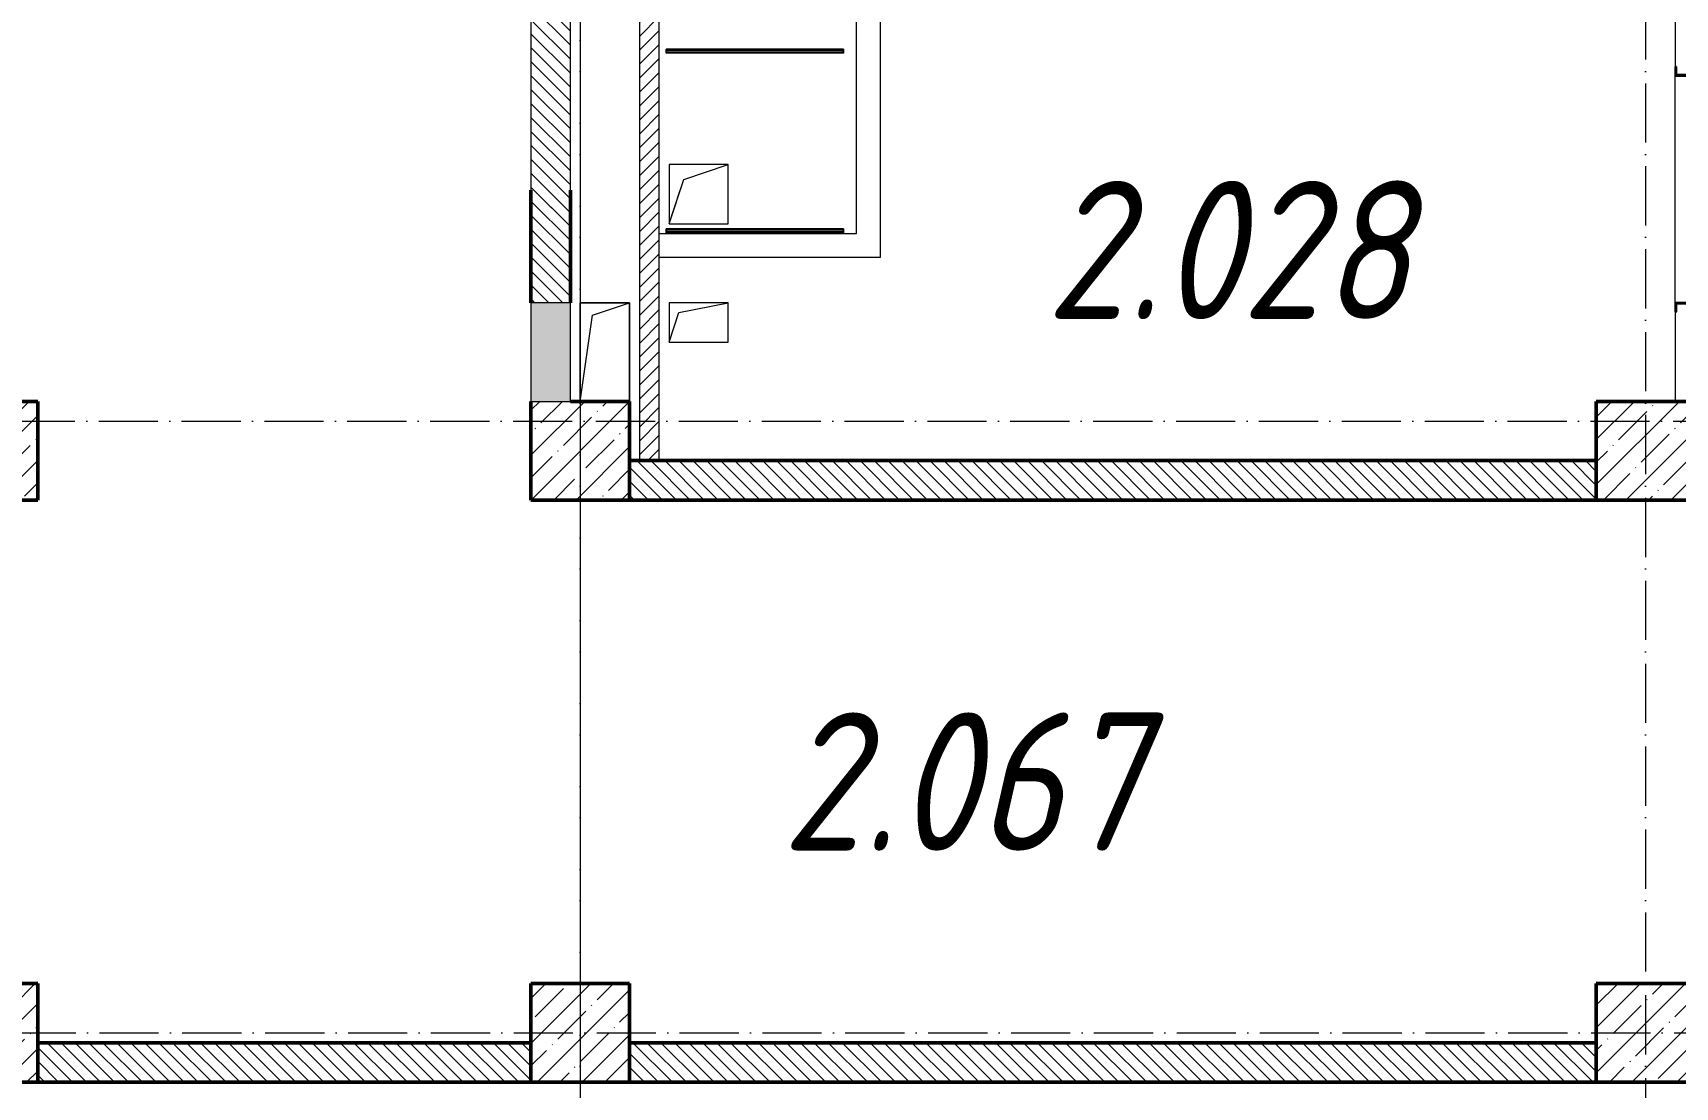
# Model space of a CAD drawing. Header units: millimetres. Extents: x -136833 to 49383, y -8033 to 344618.
# Drawn here: x -56459 to -48134, y 288753 to 294095 of the extents above; entities that cross this region are included whole.
import ezdxf

# ---------------------------------------------------------------- set-up
doc = ezdxf.new("R2010")
doc.units = ezdxf.units.MM
doc.linetypes.add('50_200_ШТРИХ_1Т_ш5_п1_п1_', pattern=[700, 500, -100, 0, -100])
for name, color, linetype, lineweight in [('A-FLOR-____-OTLN', 7, 'Continuous', 9), ('A-GENM-____-MCUT', 7, 'Continuous', 25), ('A-GENM-____-OTLN', 7, 'Continuous', 9), ('A-GENM-____-OTLN-1', 7, 'Continuous', 25), ('A-GLAZ-____-OTLN', 7, 'Continuous', 9), ('A-WALL-____-MCUT', 7, 'Continuous', 13), ('A-WALL-____-MCUT-2', 7, 'Continuous', 50), ('A-WALL-____-OTLN', 7, 'Continuous', 9), ('A-WALL-____-PATT-1', 7, 'Continuous', 9), ('A-WALL-FNSH-MCUT-1', 7, 'Continuous', 9), ('I-WALL-____-OTLN', 7, 'Continuous', 9), ('S-COLS-____-MCUT', 7, 'Continuous', 50), ('S-COLS-____-OTLN', 7, 'Continuous', 9), ('S-GRID-____-OTLN-1', 7, '50_200_ШТРИХ_1Т_ш5_п1_п1_', 9), ('Марки помещений', 7, 'Continuous', 9)]:
    doc.layers.add(name, color=color, linetype=linetype, lineweight=lineweight)
doc.styles.add('ISOCPEUR_I_2', font='isocpeui.ttf', dxfattribs={"width": 0.85, "height": 2.3})
pattern_1 = [(135, (-131434.413, 245796.486), (-35.35534, -35.35534), [])]
pattern_2 = [(45, (-83150, -46181.04), (-114.04925, 114.04925), []), (45, (-83035.95, -46181.04), (-114.04925, 114.04925), [201.613, -40.323, 3.353, -36.97])]
pattern_3 = [(45, (-74750, -43231.04), (-114.04925, 114.04925), []), (45, (-74635.95, -43231.04), (-114.04925, 114.04925), [201.613, -40.323, 3.353, -36.97])]
pattern_4 = [(315, (-46181.04, 74750), (114.04925, 114.04925), []), (315, (-46181.04, 74635.95), (114.04925, 114.04925), [201.613, -40.323, 3.353, -36.97])]
pattern_5 = [(45, (-77750, -46181.04), (-114.04925, 114.04925), []), (45, (-77635.95, -46181.04), (-114.04925, 114.04925), [201.613, -40.323, 3.353, -36.97])]
pattern_6 = [(45, (-77750, -43231.04), (-114.04925, 114.04925), []), (45, (-77635.95, -43231.04), (-114.04925, 114.04925), [201.613, -40.323, 3.353, -36.97])]
pattern_7 = [(45, (-83150, -43231.04), (-114.04925, 114.04925), []), (45, (-83035.95, -43231.04), (-114.04925, 114.04925), [201.613, -40.323, 3.353, -36.97])]
pattern_8 = [(135, (-131434.413, 245796.486), (-35.35534, -35.35534), [])]

# ---------------------------------------------------------------- blocks, each defined once
blk = doc.blocks.new('BSC_Колонна _Прямоугольная - 500х500-V54-АР1_План отверстий 2 этажа в осях 1-64_Ю-ЯЯ')
at = {"layer": 'S-COLS-____-OTLN'}
h = blk.add_hatch(dxfattribs=at)
h.set_pattern_fill('FP_64', color=256, style=0, pattern_type=2)
h.set_pattern_definition(pattern_2)
h.paths.add_polyline_path([(-250, -250), (250, -250), (250, 250), (-250, 250)], flags=0)
at = {"layer": 'S-COLS-____-MCUT'}
for p, q in [((250, 250), (-250, 250)), ((-250, 250), (-250, -250)), ((250, -250), (250, 250)), ((-250, -250), (250, -250))]:
    blk.add_line(p, q, dxfattribs=at)
blk = doc.blocks.new('BSC_Колонна _Прямоугольная - 500х500-V55-АР1_План отверстий 2 этажа в осях 1-64_Ю-ЯЯ')
at = {"layer": 'S-COLS-____-OTLN'}
h = blk.add_hatch(dxfattribs=at)
h.set_pattern_fill('FP_65', color=256, style=0, pattern_type=2)
h.set_pattern_definition(pattern_3)
h.paths.add_polyline_path([(-250, -250), (250, -250), (250, 250), (-250, 250)], flags=0)
at = {"layer": 'S-COLS-____-MCUT'}
for p, q in [((250, 250), (-250, 250)), ((-250, 250), (-250, -250)), ((250, -250), (250, 250)), ((-250, -250), (250, -250))]:
    blk.add_line(p, q, dxfattribs=at)
blk = doc.blocks.new('BSC_Колонна _Прямоугольная - 500х500-V113-АР1_План отверстий 2 этажа в осях 1-64_Ю-ЯЯ')
at = {"layer": 'S-COLS-____-OTLN'}
h = blk.add_hatch(dxfattribs=at)
h.set_pattern_fill('FP_126', color=256, style=0, pattern_type=2)
h.set_pattern_definition(pattern_4)
h.paths.add_polyline_path([(-250, 250), (-250, -250), (250, -250), (250, 250)], flags=0)
at = {"layer": 'S-COLS-____-MCUT'}
for p, q in [((250, 250), (-250, 250)), ((-250, 250), (-250, -250)), ((250, -250), (250, 250)), ((-250, -250), (250, -250))]:
    blk.add_line(p, q, dxfattribs=at)
blk = doc.blocks.new('BSC_Колонна _Прямоугольная - 500х500-V114-АР1_План отверстий 2 этажа в осях 1-64_Ю-ЯЯ')
at = {"layer": 'S-COLS-____-OTLN'}
h = blk.add_hatch(dxfattribs=at)
h.set_pattern_fill('FP_127', color=256, style=0, pattern_type=2)
h.set_pattern_definition(pattern_5)
h.paths.add_polyline_path([(-250, -250), (250, -250), (250, 250), (-250, 250)], flags=0)
at = {"layer": 'S-COLS-____-MCUT'}
for p, q in [((-250, 250), (-250, -250)), ((250, 250), (-50, 250)), ((250, -250), (250, 250)), ((-250, -250), (250, -250))]:
    blk.add_line(p, q, dxfattribs=at)
blk = doc.blocks.new('BSC_Колонна _Прямоугольная - 500х500-V119-АР1_План отверстий 2 этажа в осях 1-64_Ю-ЯЯ')
at = {"layer": 'S-COLS-____-OTLN'}
h = blk.add_hatch(dxfattribs=at)
h.set_pattern_fill('FP_132', color=256, style=0, pattern_type=2)
h.set_pattern_definition(pattern_6)
h.paths.add_polyline_path([(-250, -250), (250, -250), (250, 250), (-250, 250)], flags=0)
at = {"layer": 'S-COLS-____-MCUT'}
for p, q in [((250, 250), (-250, 250)), ((-250, 250), (-250, -250)), ((250, -250), (250, 250)), ((-250, -250), (250, -250))]:
    blk.add_line(p, q, dxfattribs=at)
blk = doc.blocks.new('BSC_Колонна _Прямоугольная - 500х500-V121-АР1_План отверстий 2 этажа в осях 1-64_Ю-ЯЯ')
at = {"layer": 'S-COLS-____-OTLN'}
h = blk.add_hatch(dxfattribs=at)
h.set_pattern_fill('FP_134', color=256, style=0, pattern_type=2)
h.set_pattern_definition(pattern_7)
h.paths.add_polyline_path([(-250, -250), (250, -250), (250, 250), (-250, 250)], flags=0)
at = {"layer": 'S-COLS-____-MCUT'}
for p, q in [((250, 250), (-250, 250)), ((-250, 250), (-250, -250)), ((250, -250), (250, 250)), ((-250, -250), (250, -250))]:
    blk.add_line(p, q, dxfattribs=at)
blk = doc.blocks.new('154_Стойка_СКБ_Швеллер - СМ-2180_100-28278414-АР1_План отверстий 2 этажа в осях 1-64_Ю-ЯЯ')
at = {"layer": 'A-GENM-____-MCUT'}
for p, q in [((171, 50), (125, 50)), ((125, 50), (125, -50)), ((129.5, 42.4), (171, 42.4)), ((129.5, -42.4), (129.5, 42.4)), ((171, 42.4), (171, 50)), ((125, -50), (171, -50)), ((171, -42.4), (129.5, -42.4)), ((171, -50), (171, -42.4))]:
    blk.add_line(p, q, dxfattribs=at)
blk = doc.blocks.new('131_Панель боковая - 900х1500-29281255-АР1_План отверстий 2 этажа в осях 1-64_Ю-ЯЯ')
at = {"layer": 'A-GENM-____-MCUT'}
for p, q in [((450, 5), (-450, 5)), ((-450, 5), (-450, -5)), ((450, -5), (450, 5)), ((-450, -5), (450, -5))]:
    blk.add_line(p, q, dxfattribs=at)
at = {"layer": 'A-GENM-____-OTLN'}
for p, q in [((-450, 10), (450, 10)), ((-450, 5), (-450, 10)), ((450, 10), (450, 5)), ((-450, -10), (-450, -5)), ((-450, -10), (450, -10)), ((450, -5), (450, -10))]:
    blk.add_line(p, q, dxfattribs=at)
blk = doc.blocks.new('AR_Отверстие Ниша - Лючок-32401976-АР1_План отверстий 2 этажа в осях 1-64_Ю-ЯЯ')
at = {"layer": 'A-GLAZ-____-OTLN'}
blk.add_hatch(color=256, dxfattribs=at).paths.add_polyline_path([(250, -100), (250, 100), (-250, 100), (-250, -100)], flags=0)
for p, q in [((250, 100), (-250, 100)), ((-250, 100), (-250, -100)), ((250, -100), (250, 100)), ((-250, -100), (250, -100))]:
    blk.add_line(p, q, dxfattribs=at)
blk = doc.blocks.new('AR_Отверстие прямоугольное _в плите_ - AR_Отверстие прямоугольное _в плите_-30459229-АР1_План отверстий 2 этажа в осях 1-64_Ю-ЯЯ')
at = {"layer": 'A-GENM-____-OTLN'}
for p, q in [((125, 250), (-125, 250)), ((-125, 250), (-125, -250)), ((-62.5, 187.5), (125, 250)), ((125, -250), (125, 250)), ((-125, -250), (-62.5, 187.5))]:
    blk.add_line(p, q, dxfattribs=at)
blk = doc.blocks.new('AR_Отверстие прямоугольное _в плите_ - AR_Отверстие прямоугольное _в плите_-30459341-АР1_План отверстий 2 этажа в осях 1-64_Ю-ЯЯ')
at = {"layer": 'A-GENM-____-OTLN'}
for p, q in [((150, 150), (-150, 150)), ((-150, 150), (-150, -150)), ((-75, 75), (150, 150)), ((150, -150), (150, 150)), ((-150, -150), (-75, 75)), ((-150, -150), (150, -150))]:
    blk.add_line(p, q, dxfattribs=at)
blk = doc.blocks.new('AR_Отверстие прямоугольное _в плите_ - AR_Отверстие прямоугольное _в плите_-30459372-АР1_План отверстий 2 этажа в осях 1-64_Ю-ЯЯ')
at = {"layer": 'A-GENM-____-OTLN'}
for p, q in [((150, 100), (-150, 100)), ((-150, 100), (-150, -100)), ((-100, 50), (150, 100)), ((150, -100), (150, 100)), ((-150, -100), (-100, 50)), ((-150, -100), (150, -100))]:
    blk.add_line(p, q, dxfattribs=at)
blk = doc.blocks.new('BSC_Колонна _Прямоугольная - 500х500-V81-АР1_План отверстий 2 этажа в осях 1-64_А-ГГ')
at = {"layer": 'S-COLS-____-OTLN'}
h = blk.add_hatch(dxfattribs=at)
h.set_pattern_fill('FP_110', color=256, style=0, pattern_type=2)
h.set_pattern_definition(pattern_2)
h.paths.add_polyline_path([(-250, -250), (250, -250), (250, 250), (-250, 250)], flags=0)
at = {"layer": 'S-COLS-____-MCUT'}
for p, q in [((250, 250), (-250, 250)), ((-250, 250), (-250, -250)), ((250, -250), (250, 250)), ((-250, -250), (250, -250))]:
    blk.add_line(p, q, dxfattribs=at)
blk = doc.blocks.new('BSC_Колонна _Прямоугольная - 500х500-V82-АР1_План отверстий 2 этажа в осях 1-64_А-ГГ')
at = {"layer": 'S-COLS-____-OTLN'}
h = blk.add_hatch(dxfattribs=at)
h.set_pattern_fill('FP_111', color=256, style=0, pattern_type=2)
h.set_pattern_definition(pattern_3)
h.paths.add_polyline_path([(-250, -250), (250, -250), (250, 250), (-250, 250), (-250, 74.6)], flags=0)
at = {"layer": 'S-COLS-____-MCUT'}
for p, q in [((250, 250), (-250, 250)), ((-250, 250), (-250, -250)), ((250, -250), (250, 250)), ((-250, -250), (250, -250))]:
    blk.add_line(p, q, dxfattribs=at)
blk = doc.blocks.new('BSC_Колонна _Прямоугольная - 500х500-V118-АР1_План отверстий 2 этажа в осях 1-64_А-ГГ')
at = {"layer": 'S-COLS-____-OTLN'}
h = blk.add_hatch(dxfattribs=at)
h.set_pattern_fill('FP_147', color=256, style=0, pattern_type=2)
h.set_pattern_definition(pattern_4)
h.paths.add_polyline_path([(-250, 250), (-250, -250), (250, -250), (250, 250), (134.5, 250)], flags=0)
at = {"layer": 'S-COLS-____-MCUT'}
for p, q in [((250, 250), (-250, 250)), ((-250, 250), (-250, -250)), ((250, -250), (250, 250)), ((-250, -250), (250, -250))]:
    blk.add_line(p, q, dxfattribs=at)
blk = doc.blocks.new('BSC_Колонна _Прямоугольная - 500х500-25978818-АР1_План отверстий 2 этажа в осях 1-64_А-ГГ')
at = {"layer": 'S-COLS-____-OTLN'}
h = blk.add_hatch(dxfattribs=at)
h.set_pattern_fill('FP_148', color=256, style=0, pattern_type=2)
h.set_pattern_definition(pattern_5)
h.paths.add_polyline_path([(-250, -250), (250, -250), (250, 250), (-250, 250)], flags=0)
at = {"layer": 'S-COLS-____-MCUT'}
for p, q in [((-250, 250), (-250, -250)), ((250, 250), (-50, 250)), ((250, -250), (250, 250)), ((-250, -250), (250, -250))]:
    blk.add_line(p, q, dxfattribs=at)
blk = doc.blocks.new('BSC_Колонна _Прямоугольная - 500х500-V123-АР1_План отверстий 2 этажа в осях 1-64_А-ГГ')
at = {"layer": 'S-COLS-____-OTLN'}
h = blk.add_hatch(dxfattribs=at)
h.set_pattern_fill('FP_153', color=256, style=0, pattern_type=2)
h.set_pattern_definition(pattern_6)
h.paths.add_polyline_path([(-250, -250), (250, -250), (250, 250), (-250, 250)], flags=0)
at = {"layer": 'S-COLS-____-MCUT'}
for p, q in [((250, 250), (-250, 250)), ((-250, 250), (-250, -250)), ((250, -250), (250, 250)), ((-250, -250), (250, -250))]:
    blk.add_line(p, q, dxfattribs=at)
blk = doc.blocks.new('BSC_Колонна _Прямоугольная - 500х500-V125-АР1_План отверстий 2 этажа в осях 1-64_А-ГГ')
at = {"layer": 'S-COLS-____-OTLN'}
h = blk.add_hatch(dxfattribs=at)
h.set_pattern_fill('FP_155', color=256, style=0, pattern_type=2)
h.set_pattern_definition(pattern_7)
h.paths.add_polyline_path([(-250, -250), (250, -250), (250, 250), (-250, 250)], flags=0)
at = {"layer": 'S-COLS-____-MCUT'}
for p, q in [((250, 250), (-250, 250)), ((-250, 250), (-250, -250)), ((250, -250), (250, 250)), ((-250, -250), (250, -250))]:
    blk.add_line(p, q, dxfattribs=at)
blk = doc.blocks.new('154_Стойка_СКБ_Швеллер - СМ-2180_100-28278414-АР1_План отверстий 2 этажа в осях 1-64_А-ГГ')
at = {"layer": 'A-GENM-____-MCUT'}
for p, q in [((171, 50), (125, 50)), ((125, 50), (125, -50)), ((129.5, 42.4), (171, 42.4)), ((129.5, -42.4), (129.5, 42.4)), ((171, 42.4), (171, 50)), ((125, -50), (171, -50)), ((171, -42.4), (129.5, -42.4)), ((171, -50), (171, -42.4))]:
    blk.add_line(p, q, dxfattribs=at)
blk = doc.blocks.new('131_Панель боковая - 900х1500-29281255-АР1_План отверстий 2 этажа в осях 1-64_А-ГГ')
at = {"layer": 'A-GENM-____-MCUT'}
for p, q in [((450, 5), (-450, 5)), ((-450, 5), (-450, -5)), ((450, -5), (450, 5)), ((-450, -5), (450, -5))]:
    blk.add_line(p, q, dxfattribs=at)
at = {"layer": 'A-GENM-____-OTLN'}
for p, q in [((-450, 10), (450, 10)), ((-450, 5), (-450, 10)), ((450, 10), (450, 5)), ((-450, -10), (-450, -5)), ((-450, -10), (450, -10)), ((450, -5), (450, -10))]:
    blk.add_line(p, q, dxfattribs=at)
blk = doc.blocks.new('AR_Отверстие Ниша - Лючок-32401976-АР1_План отверстий 2 этажа в осях 1-64_А-ГГ')
at = {"layer": 'A-GLAZ-____-OTLN'}
blk.add_hatch(color=256, dxfattribs=at).paths.add_polyline_path([(250, -100), (250, 100), (-250, 100), (-250, -100)], flags=0)
for p, q in [((250, 100), (-250, 100)), ((-250, 100), (-250, -100)), ((250, -100), (250, 100)), ((-250, -100), (250, -100))]:
    blk.add_line(p, q, dxfattribs=at)
blk = doc.blocks.new('AR_Отверстие прямоугольное _в плите_ - AR_Отверстие прямоугольное _в плите_-V151-АР1_План отверстий 2 этажа в осях 1-64_А-ГГ')
at = {"layer": 'A-GENM-____-OTLN'}
for p, q in [((125, 250), (-125, 250)), ((-125, 250), (-125, -250)), ((-62.5, 187.5), (125, 250)), ((125, -250), (125, 250)), ((-125, -250), (-62.5, 187.5))]:
    blk.add_line(p, q, dxfattribs=at)
blk = doc.blocks.new('AR_Отверстие прямоугольное _в плите_ - AR_Отверстие прямоугольное _в плите_-30459341-АР1_План отверстий 2 этажа в осях 1-64_А-ГГ')
at = {"layer": 'A-GENM-____-OTLN'}
for p, q in [((-150, 20.1), (-150, -150)), ((-150, -150), (-93.3, 20.1)), ((150, -150), (150, 20.1)), ((-150, -150), (150, -150))]:
    blk.add_line(p, q, dxfattribs=at)
blk = doc.blocks.new('AR_Отверстие прямоугольное _в плите_ - AR_Отверстие прямоугольное _в плите_-30459372-АР1_План отверстий 2 этажа в осях 1-64_А-ГГ')
at = {"layer": 'A-GENM-____-OTLN'}
for p, q in [((150, 100), (-150, 100)), ((-150, 100), (-150, -100)), ((-100, 50), (150, 100)), ((150, -100), (150, 100)), ((-150, -100), (-100, 50)), ((-150, -100), (150, -100))]:
    blk.add_line(p, q, dxfattribs=at)
blk = doc.blocks.new('3эт')
at = {"layer": 'S-GRID-____-OTLN-1', "color": 251, "ltscale": 0.6, "true_color": 0x636466}
for p, q in [((361520.7, 4029.4), (361520.7, -46882.4)), ((366920.7, 4029.4), (366920.7, -46882.4)), ((361520.7, -36982.5), (361520.7, -78293.6)), ((351097.5, -40532.4), (374089.5, -40532.4)), ((358243, -43632.4), (387705.3, -43632.4)), ((358243, -43632.4), (387705.3, -43632.4))]:
    blk.add_line(p, q, dxfattribs=at)

msp = doc.modelspace()

# ---------------------------------------------------------------- hatches: boundary and pattern name
at = {"layer": 'A-WALL-____-PATT-1'}
h = msp.add_hatch(dxfattribs=at)
h.set_pattern_fill('FP_5', color=256, style=0, pattern_type=2)
h.set_pattern_definition([(45, (-131434.413, 245796.486), (-35.35534, 35.35534), [])])
h.paths.add_polyline_path([(-53384.4, 291927.5), (-53284.4, 291927.5), (-53284.4, 294877.5), (-53384.4, 294877.5), (-53384.4, 293334.6)], flags=0)
h.paths.add_polyline_path([(-53381.4, 294880.5), (-53287.4, 294880.5), (-53287.4, 294927.5), (-53284.4, 294927.5), (-53284.4, 297777.5), (-53384.4, 297777.5), (-53384.4, 294927.5), (-53381.4, 294927.5)], flags=0)
h = msp.add_hatch(dxfattribs=at)
h.set_pattern_fill('FP_6', color=256, style=0, pattern_type=2)
h.set_pattern_definition(pattern_1)
h.paths.add_polyline_path([(-53934.4, 292727.5), (-53734.4, 292727.5), (-53734.4, 296827.5), (-53934.4, 296827.5), (-53934.4, 293334.6)], flags=0)
h.paths.add_polyline_path([(-53934.4, 297327.5), (-53734.4, 297327.5), (-53734.4, 297477.5), (-53934.4, 297477.5)], flags=0)
h = msp.add_hatch(dxfattribs=at)
h.set_pattern_fill('FP_6', color=256, style=0, pattern_type=2)
h.set_pattern_definition(pattern_8)
h.paths.add_polyline_path([(-53734.4, 292727.5), (-53734.4, 293297.7), (-53934.4, 293297.7), (-53934.4, 292727.5)], flags=0)
h = msp.add_hatch(dxfattribs=at)
h.set_pattern_fill('FP_5', color=256, style=0, pattern_type=2)
h.set_pattern_definition([(45, (-131434.413, 245796.486), (-35.35534, 35.35534), [])])
h.paths.add_polyline_path([(-53384.4, 291927.5), (-53284.4, 291927.5), (-53284.4, 293297.7), (-53384.4, 293297.7), (-53384.4, 292972.1)], flags=0)
h = msp.add_hatch(dxfattribs=at)
h.set_pattern_fill('FP_6', color=256, style=0, pattern_type=2)
h.set_pattern_definition(pattern_1)
h.paths.add_polyline_path([(-48534.4, 291727.5), (-48534.4, 291927.5), (-53434.4, 291927.5), (-53434.4, 291727.5), (-50144.6, 291727.5)], flags=0)
h = msp.add_hatch(dxfattribs=at)
h.set_pattern_fill('FP_6', color=256, style=0, pattern_type=2)
h.set_pattern_definition(pattern_8)
h.paths.add_polyline_path([(-48534.4, 291727.5), (-48534.4, 291927.5), (-53434.4, 291927.5), (-53434.4, 291727.5), (-50144.7, 291727.5)], flags=0)
h = msp.add_hatch(dxfattribs=at)
h.set_pattern_fill('FP_6', color=256, style=0, pattern_type=2)
h.set_pattern_definition(pattern_1)
h.paths.add_polyline_path([(-53934.4, 288777.5), (-53934.4, 288977.5), (-56434.4, 288977.5), (-56434.4, 288777.5), (-55447.1, 288777.5)], flags=0)
h = msp.add_hatch(dxfattribs=at)
h.set_pattern_fill('FP_6', color=256, style=0, pattern_type=2)
h.set_pattern_definition(pattern_8)
h.paths.add_polyline_path([(-53934.4, 288777.5), (-53934.4, 288977.5), (-56434.4, 288977.5), (-56434.4, 288777.5), (-55447.1, 288777.5)], flags=0)
h = msp.add_hatch(dxfattribs=at)
h.set_pattern_fill('FP_6', color=256, style=0, pattern_type=2)
h.set_pattern_definition(pattern_1)
h.paths.add_polyline_path([(-48534.4, 288777.5), (-48534.4, 288977.5), (-53434.4, 288977.5), (-53434.4, 288777.5), (-50144.6, 288777.5)], flags=0)
h = msp.add_hatch(dxfattribs=at)
h.set_pattern_fill('FP_6', color=256, style=0, pattern_type=2)
h.set_pattern_definition(pattern_8)
h.paths.add_polyline_path([(-48534.4, 288777.5), (-48534.4, 288977.5), (-53434.4, 288977.5), (-53434.4, 288777.5), (-50144.7, 288777.5)], flags=0)

# ---------------------------------------------------------------- linework, layer by layer
at = {"layer": 'A-FLOR-____-OTLN'}
for p, q in [((-53684.4, 292727.5), (-53434.4, 292727.5)), ((-53684.4, 292227.5), (-53684.4, 292727.5)), ((-53684.4, 292727.5), (-53434.4, 292727.5)), ((-53684.4, 292227.5), (-53684.4, 292727.5)), ((-53434.4, 292727.5), (-53434.4, 292227.5)), ((-53434.4, 292727.5), (-53434.4, 292227.5))]:
    msp.add_line(p, q, dxfattribs=at)
at = {"layer": 'A-WALL-____-MCUT'}
for p, q in [((-53934.4, 296827.5), (-53934.4, 292727.5)), ((-53734.4, 292727.5), (-53734.4, 296827.5)), ((-48534.4, 291927.5), (-53434.4, 291927.5)), ((-53434.4, 291727.5), (-48534.4, 291727.5)), ((-53934.4, 288977.5), (-56434.4, 288977.5)), ((-48534.4, 288977.5), (-53434.4, 288977.5)), ((-56434.4, 288777.5), (-53934.4, 288777.5)), ((-53434.4, 288777.5), (-48534.4, 288777.5))]:
    msp.add_line(p, q, dxfattribs=at)
at = {"layer": 'A-WALL-____-MCUT-2'}
for p, q in [((-53934.4, 293297.7), (-53934.4, 292727.5)), ((-53734.4, 292727.5), (-53734.4, 293297.7)), ((-48534.4, 291927.5), (-53434.4, 291927.5)), ((-53434.4, 291727.5), (-48534.4, 291727.5)), ((-53934.4, 288977.5), (-56434.4, 288977.5)), ((-48534.4, 288977.5), (-53434.4, 288977.5)), ((-56434.4, 288777.5), (-53934.4, 288777.5)), ((-53434.4, 288777.5), (-48534.4, 288777.5))]:
    msp.add_line(p, q, dxfattribs=at)
at = {"layer": 'A-WALL-____-OTLN'}
for p, q in [((-52284.4, 293077.5), (-52284.4, 297777.5)), ((-52164.4, 297777.5), (-52164.4, 292957.5)), ((-52284.4, 293077.5), (-52284.4, 293297.7)), ((-52164.4, 293297.7), (-52164.4, 292957.5)), ((-53284.4, 293077.5), (-52284.4, 293077.5)), ((-53284.4, 293077.5), (-52284.4, 293077.5)), ((-52164.4, 292957.5), (-53284.4, 292957.5)), ((-52164.4, 292957.5), (-53284.4, 292957.5))]:
    msp.add_line(p, q, dxfattribs=at)
at = {"layer": 'A-WALL-FNSH-MCUT-1'}
for p, q in [((-53384.4, 294877.5), (-53384.4, 291927.5)), ((-53284.4, 291927.5), (-53284.4, 294877.5)), ((-48134.4, 294177.5), (-48134.4, 293923.5)), ((-53384.4, 293297.7), (-53384.4, 291927.5)), ((-53284.4, 291927.5), (-53284.4, 293297.7)), ((-48134.4, 292681.5), (-48134.4, 292227.5)), ((-48134.4, 292681.5), (-48134.4, 292227.5))]:
    msp.add_line(p, q, dxfattribs=at)
at = {"layer": 'I-WALL-____-OTLN'}
for q in [(-48134.4, 293877.5), (-48134.4, 293297.7)]:
    msp.add_line((-48134.4, 292727.5), q, dxfattribs=at)

# ---------------------------------------------------------------- block references
msp.add_blockref('3эт', (-415205.1, 332659.9))
at = {"layer": 'A-GENM-____-OTLN', "rotation": 180}
for name, p in [('131_Панель боковая - 900х1500-29281255-АР1_План отверстий 2 этажа в осях 1-64_Ю-ЯЯ', (-52799.4, 294002.5)), ('131_Панель боковая - 900х1500-29281255-АР1_План отверстий 2 этажа в осях 1-64_Ю-ЯЯ', (-52799.4, 293092.5)), ('131_Панель боковая - 900х1500-29281255-АР1_План отверстий 2 этажа в осях 1-64_А-ГГ', (-52799.4, 293092.5))]:
    msp.add_blockref(name, p, dxfattribs=at)
at = {"layer": 'A-GENM-____-OTLN'}
for name, p in [('AR_Отверстие прямоугольное _в плите_ - AR_Отверстие прямоугольное _в плите_-30459341-АР1_План отверстий 2 этажа в осях 1-64_Ю-ЯЯ', (-53084.4, 293277.5)), ('AR_Отверстие прямоугольное _в плите_ - AR_Отверстие прямоугольное _в плите_-30459341-АР1_План отверстий 2 этажа в осях 1-64_А-ГГ', (-53084.4, 293277.5)), ('AR_Отверстие прямоугольное _в плите_ - AR_Отверстие прямоугольное _в плите_-30459229-АР1_План отверстий 2 этажа в осях 1-64_Ю-ЯЯ', (-53559.4, 292477.5)), ('AR_Отверстие прямоугольное _в плите_ - AR_Отверстие прямоугольное _в плите_-V151-АР1_План отверстий 2 этажа в осях 1-64_А-ГГ', (-53559.4, 292477.5)), ('AR_Отверстие прямоугольное _в плите_ - AR_Отверстие прямоугольное _в плите_-30459372-АР1_План отверстий 2 этажа в осях 1-64_Ю-ЯЯ', (-53084.4, 292627.5)), ('AR_Отверстие прямоугольное _в плите_ - AR_Отверстие прямоугольное _в плите_-30459372-АР1_План отверстий 2 этажа в осях 1-64_А-ГГ', (-53084.4, 292627.5))]:
    msp.add_blockref(name, p, dxfattribs=at)
at = {"layer": 'A-GENM-____-OTLN-1'}
for name, p, rotation in [('154_Стойка_СКБ_Швеллер - СМ-2180_100-28278414-АР1_План отверстий 2 этажа в осях 1-64_Ю-ЯЯ', (-48084.4, 293752.5), 90), ('154_Стойка_СКБ_Швеллер - СМ-2180_100-28278414-АР1_План отверстий 2 этажа в осях 1-64_Ю-ЯЯ', (-48084.4, 292852.5), 270), ('154_Стойка_СКБ_Швеллер - СМ-2180_100-28278414-АР1_План отверстий 2 этажа в осях 1-64_А-ГГ', (-48084.4, 292852.5), 270)]:
    msp.add_blockref(name, p, dxfattribs=dict(at, rotation=rotation))
at = {"layer": 'A-GLAZ-____-OTLN', "rotation": 269.9999999999999}
for name in ['AR_Отверстие Ниша - Лючок-32401976-АР1_План отверстий 2 этажа в осях 1-64_Ю-ЯЯ', 'AR_Отверстие Ниша - Лючок-32401976-АР1_План отверстий 2 этажа в осях 1-64_А-ГГ']:
    msp.add_blockref(name, (-53834.4, 292477.5), dxfattribs=at)
at = {"layer": 'S-COLS-____-OTLN', "rotation": 89.9999999999999}
for name in ['BSC_Колонна _Прямоугольная - 500х500-V113-АР1_План отверстий 2 этажа в осях 1-64_Ю-ЯЯ', 'BSC_Колонна _Прямоугольная - 500х500-V118-АР1_План отверстий 2 этажа в осях 1-64_А-ГГ']:
    msp.add_blockref(name, (-56684.4, 291977.5), dxfattribs=at)
at = {"layer": 'S-COLS-____-OTLN'}
for name, p in [('BSC_Колонна _Прямоугольная - 500х500-V114-АР1_План отверстий 2 этажа в осях 1-64_Ю-ЯЯ', (-53684.4, 291977.5)), ('BSC_Колонна _Прямоугольная - 500х500-25978818-АР1_План отверстий 2 этажа в осях 1-64_А-ГГ', (-53684.4, 291977.5)), ('BSC_Колонна _Прямоугольная - 500х500-V54-АР1_План отверстий 2 этажа в осях 1-64_Ю-ЯЯ', (-48284.4, 291977.5)), ('BSC_Колонна _Прямоугольная - 500х500-V81-АР1_План отверстий 2 этажа в осях 1-64_А-ГГ', (-48284.4, 291977.5)), ('BSC_Колонна _Прямоугольная - 500х500-V55-АР1_План отверстий 2 этажа в осях 1-64_Ю-ЯЯ', (-56684.4, 289027.5)), ('BSC_Колонна _Прямоугольная - 500х500-V82-АР1_План отверстий 2 этажа в осях 1-64_А-ГГ', (-56684.4, 289027.5)), ('BSC_Колонна _Прямоугольная - 500х500-V119-АР1_План отверстий 2 этажа в осях 1-64_Ю-ЯЯ', (-53684.4, 289027.5)), ('BSC_Колонна _Прямоугольная - 500х500-V123-АР1_План отверстий 2 этажа в осях 1-64_А-ГГ', (-53684.4, 289027.5)), ('BSC_Колонна _Прямоугольная - 500х500-V121-АР1_План отверстий 2 этажа в осях 1-64_Ю-ЯЯ', (-48284.4, 289027.5)), ('BSC_Колонна _Прямоугольная - 500х500-V125-АР1_План отверстий 2 этажа в осях 1-64_А-ГГ', (-48284.4, 289027.5))]:
    msp.add_blockref(name, p, dxfattribs=at)

# ---------------------------------------------------------------- texts
at = {"layer": 'Марки помещений', "char_height": 700, "width": 785.654, "attachment_point": 1, "style": 'ISOCPEUR_I_2'}
for s, insert in [('2.028', (-51325.3, 293344.8)), ('2.067', (-52663.6, 290651.2))]:
    msp.add_mtext(s, dxfattribs=dict(at, insert=insert))

doc.saveas('drawing.dxf')
